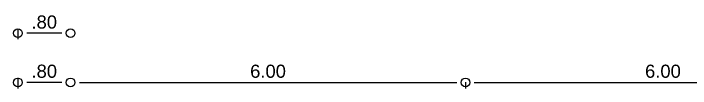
# Model space of a CAD drawing. Header units: millimetres. Extents: x 66.9 to 87.6, y 6 to 22.7.
# Drawn here: x 69.91 to 77.63, y 14.82 to 15.68 of the extents above; entities that cross this region are included whole.
import ezdxf

# ---------------------------------------------------------------- set-up
doc = ezdxf.new("R2010")
doc.units = ezdxf.units.MM
doc.layers.get('DEFPOINTS').update_dxf_attribs({"color": 1})
doc.layers.add('CV', color=2, linetype='Continuous')
doc.styles.get("Standard").update_dxf_attribs({"font": 'arial.ttf'})
doc.dimstyles.new('SNC', dxfattribs={"dimtxt": 0.15, "dimasz": 0.1, "dimexe": 0.07, "dimexo": 0.1, "dimgap": 0.05, "dimtad": 1, "dimzin": 0, "dimdsep": 46, "dimtxsty": 'Standard', "dimblk1": 'PUNTO', "dimblk2": 'PUNTO', "dimsah": 1, "dimcen": 0.09, "dimse1": 1, "dimclrd": 11, "dimclre": 11, "dimaunit": 1, "dimadec": 0, "dimazin": 0, "dimtfac": 1.2, "dimtix": 1, "dimtmove": 2, "dimatfit": 3, "dimldrblk": 'PUNTO', "dimfxl": 1, "dimtolj": 1, "dimtzin": 0, "dimarcsym": 0})

# ---------------------------------------------------------------- blocks, each defined once
blk = doc.blocks.new('PUNTO')
blk.add_circle((0, 0), 0.5)
blk = doc.blocks.new('*D1258')
at = {"layer": 'CV', "color": 11, "lineweight": -2, "transparency": 16777216}
for p, q in [((75.1624, 14.8931), (79.4624, 14.8931)), ((79.5624, 14.8949), (79.5624, 14.8231))]:
    blk.add_line(p, q, dxfattribs=at)
at = {"layer": 'DEFPOINTS', "color": 0, "transparency": 16777216}
for p in [(75.0624, 14.9949), (79.5624, 14.9949), (79.5624, 14.8931)]:
    blk.add_point(p, dxfattribs=at)
at = {"layer": 'CV', "color": 11, "lineweight": -2, "transparency": 16777216, "xscale": 0.1, "yscale": 0.1, "zscale": 0.1, "rotation": 180}
blk.add_blockref('PUNTO', (75.0624, 14.8931), dxfattribs=at)
at = {"layer": 'CV', "color": 11, "lineweight": -2, "transparency": 16777216, "xscale": 0.1, "yscale": 0.1, "zscale": 0.1}
blk.add_blockref('PUNTO', (79.5624, 14.8931), dxfattribs=at)
at = {"layer": 'CV', "color": 0, "transparency": 16777216, "insert": (77.3124, 15.0197), "char_height": 0.15, "attachment_point": 5}
blk.add_mtext('\\A1;6.00', dxfattribs=at)
blk = doc.blocks.new('*D1259')
at = {"layer": 'CV', "color": 11, "lineweight": -2, "transparency": 16777216}
for p, q in [((70.6624, 14.8931), (74.9624, 14.8931)), ((75.0624, 14.8949), (75.0624, 14.8231))]:
    blk.add_line(p, q, dxfattribs=at)
at = {"layer": 'DEFPOINTS', "color": 0, "transparency": 16777216}
for p in [(70.5624, 14.9949), (75.0624, 14.9949), (75.0624, 14.8931)]:
    blk.add_point(p, dxfattribs=at)
at = {"layer": 'CV', "color": 11, "lineweight": -2, "transparency": 16777216, "xscale": 0.1, "yscale": 0.1, "zscale": 0.1, "rotation": 180}
blk.add_blockref('PUNTO', (70.5624, 14.8931), dxfattribs=at)
at = {"layer": 'CV', "color": 11, "lineweight": -2, "transparency": 16777216, "xscale": 0.1, "yscale": 0.1, "zscale": 0.1}
blk.add_blockref('PUNTO', (75.0624, 14.8931), dxfattribs=at)
at = {"layer": 'CV', "color": 0, "transparency": 16777216, "insert": (72.8124, 15.0197), "char_height": 0.15, "attachment_point": 5}
blk.add_mtext('\\A1;6.00', dxfattribs=at)
blk = doc.blocks.new('*D1221')
at = {"layer": 'CV', "color": 11, "lineweight": -2, "transparency": 16777216}
for p, q in [((69.9624, 15.5068), (69.9624, 15.3856)), ((70.4624, 15.4556), (70.0624, 15.4556))]:
    blk.add_line(p, q, dxfattribs=at)
at = {"layer": 'DEFPOINTS', "color": 0, "transparency": 16777216}
for p in [(69.9624, 15.6068), (70.5624, 15.6068), (69.9624, 15.4556)]:
    blk.add_point(p, dxfattribs=at)
at = {"layer": 'CV', "color": 11, "lineweight": -2, "transparency": 16777216, "xscale": 0.1, "yscale": 0.1, "zscale": 0.1, "rotation": 180}
blk.add_blockref('PUNTO', (69.9624, 15.4556), dxfattribs=at)
at = {"layer": 'CV', "color": 11, "lineweight": -2, "transparency": 16777216, "xscale": 0.1, "yscale": 0.1, "zscale": 0.1}
blk.add_blockref('PUNTO', (70.5624, 15.4556), dxfattribs=at)
at = {"layer": 'CV', "color": 0, "transparency": 16777216, "insert": (70.2624, 15.5822), "char_height": 0.15, "attachment_point": 5}
blk.add_mtext('\\A1;.80', dxfattribs=at)
blk = doc.blocks.new('*D1222')
at = {"layer": 'CV', "color": 11, "lineweight": -2, "transparency": 16777216}
for p, q in [((69.9624, 14.9443), (69.9624, 14.8231)), ((70.4624, 14.8931), (70.0624, 14.8931))]:
    blk.add_line(p, q, dxfattribs=at)
at = {"layer": 'DEFPOINTS', "color": 0, "transparency": 16777216}
for p in [(69.9624, 15.0443), (70.5624, 15.0443), (69.9624, 14.8931)]:
    blk.add_point(p, dxfattribs=at)
at = {"layer": 'CV', "color": 11, "lineweight": -2, "transparency": 16777216, "xscale": 0.1, "yscale": 0.1, "zscale": 0.1, "rotation": 180}
blk.add_blockref('PUNTO', (69.9624, 14.8931), dxfattribs=at)
at = {"layer": 'CV', "color": 11, "lineweight": -2, "transparency": 16777216, "xscale": 0.1, "yscale": 0.1, "zscale": 0.1}
blk.add_blockref('PUNTO', (70.5624, 14.8931), dxfattribs=at)
at = {"layer": 'CV', "color": 0, "transparency": 16777216, "insert": (70.2624, 15.0197), "char_height": 0.15, "attachment_point": 5}
blk.add_mtext('\\A1;.80', dxfattribs=at)

msp = doc.modelspace()

# ---------------------------------------------------------------- dimensions: what is measured, and where the dimension line sits
at = {"layer": 'CV', "color": 251, "true_color": 0x636466}
for base, p1, p2, text, picture, middle in [((69.9624, 15.4556), (70.5624, 15.6068), (69.9624, 15.6068), '.80', '*D1221', (70.2624, 15.5822)), ((69.9624, 14.8931), (70.5624, 15.0443), (69.9624, 15.0443), '.80', '*D1222', (70.2624, 15.0197)), ((75.0624, 14.8931), (70.5624, 14.9949), (75.0624, 14.9949), '6.00', '*D1259', (72.8124, 15.0197)), ((79.5624, 14.8931), (75.0624, 14.9949), (79.5624, 14.9949), '6.00', '*D1258', (77.3124, 15.0197))]:
    dim = msp.add_linear_dim(base=base, p1=p1, p2=p2, text=text, dimstyle='SNC', dxfattribs=at)
    dim.commit()
    dim.dimension.update_dxf_attribs({"geometry": picture, "text_midpoint": middle})

doc.saveas('drawing.dxf')
